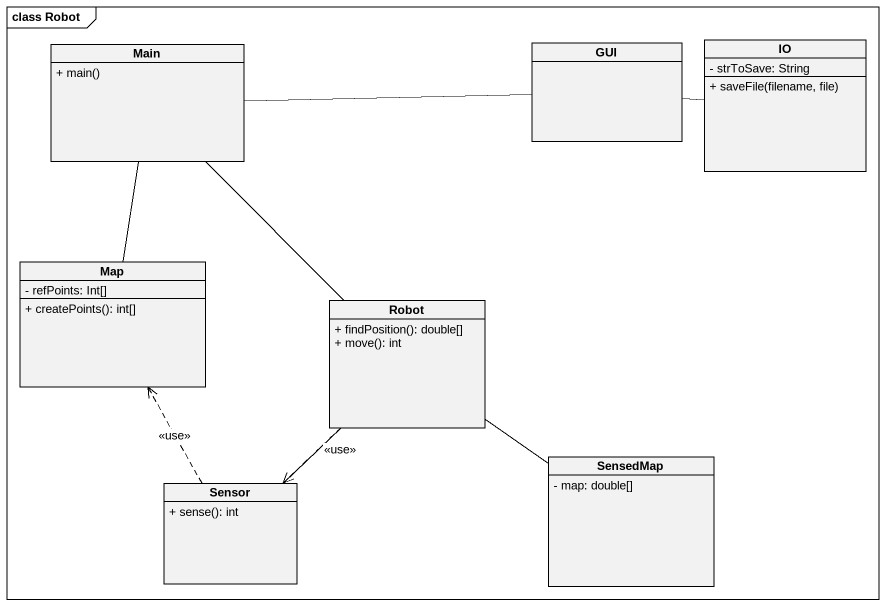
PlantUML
@startuml
mainframe class Robot
hide circle
hide empty members
skinparam classAttributeIconSize 0
class Main {
  + main()
}
class GUI
class IO {
  - strToSave: String
  + saveFile(filename, file)
}
class "Map" as Map_ {
  - refPoints: Int[]
  + createPoints(): int[]
}
class Robot {
  + findPosition(): double[]
  + move(): int
}
class SensedMap {
  - map: double[]
}
class Sensor {
  + sense(): int
}
Main -right- GUI
Main -- Map_
Main -- Robot
GUI -right- IO
Robot -- SensedMap
Robot ..> Sensor : <<use>>
Robot -- Sensor
Sensor .up.> Map_ : <<use>>
@enduml
